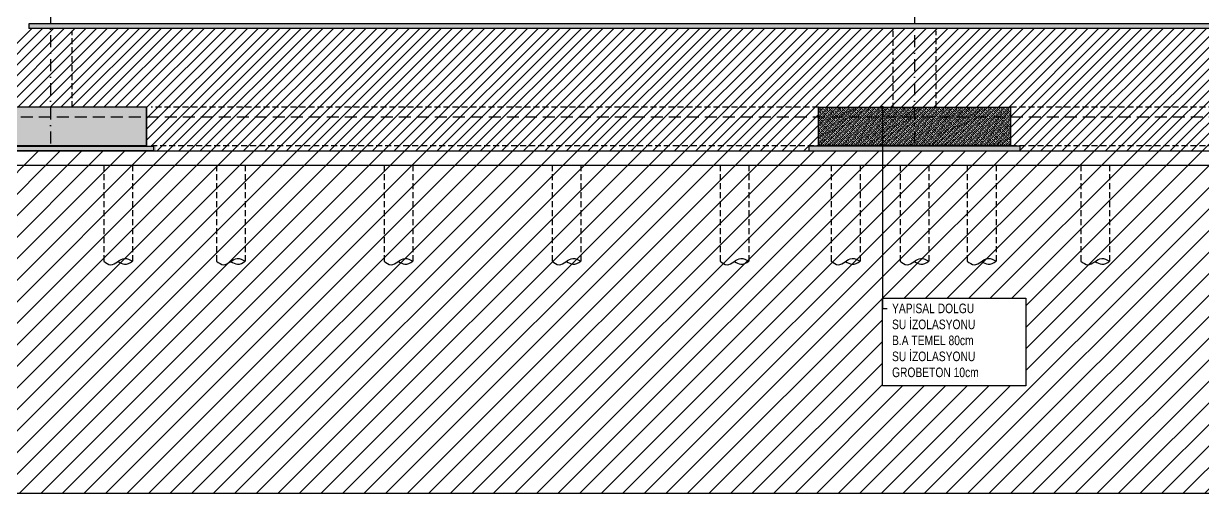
# Model space of a CAD drawing. Header units: centimetres. Extents: x 77182 to 116086, y 20619 to 33555.
# Drawn here: x 94009 to 96465, y 20940 to 21920 of the extents above; entities that cross this region are included whole.
import ezdxf
from ezdxf import colors
from ezdxf.entities.mleader import LeaderData, LeaderLine
from ezdxf.math import Vec2, Vec3

# ---------------------------------------------------------------- set-up
doc = ezdxf.new("R2010")
doc.units = ezdxf.units.CM
doc.header["$LTSCALE"] = 100
doc.linetypes.add('DASHDOT2', pattern=[0.5, 0.25, -0.125, 0, -0.125])
doc.linetypes.add('HIDDEN2', pattern=[0.1875, 0.125, -0.0625])
for name, color, linetype in [('A-ANNO-DIMS', 187, 'Continuous'), ('A-ANNO-GRID', 155, 'DASHDOT2'), ('A-ELEV-01', 255, 'Continuous'), ('A-HATCH', 253, 'Continuous'), ('A-WALL-INSL', 249, 'Continuous'), ('L-TOPO', 49, 'Continuous'), ('S-CONC', 5, 'Continuous'), ('S-HTCH', 8, 'Continuous')]:
    doc.layers.add(name, color=color, linetype=linetype)
doc.styles.add('Fields_100', font='act_simplex.shx', dxfattribs={"width": 0.8, "height": 20})
pattern_1 = [(45, (84445.261, 23427.608), (-4.490128, 4.490128), []), (45, (84449.7513, 23427.608), (-4.490128, 4.490128), [3.175, -1.5875])]
pattern_2 = [(50, (84445.261, 23206.629), (18.218467, -1.593909), [1.905, -20.955]), (355, (84445.261, 23206.629), (-3.524342, 19.105685), [1.524, -16.764058]), (100.45144, (84446.78, 23206.496), (14.694125, 17.511775), [1.619, -17.809024]), (46.1842, (84445.261, 23211.709), (27.107904, -4.204233), [2.8575, -31.4325]), (96.63556, (84447.52, 23211.358), (23.740413, 24.74261), [2.4285, -26.71356]), (351.18415, (84445.26, 23211.71), (23.740413, 24.74261), [2.285997, -25.14597]), (21, (84447.801, 23210.439), (15.16144, -10.22652), [1.905, -20.955]), (326, (84447.801, 23210.439), (6.180203, 18.418797), [1.524, -16.764]), (71.45144, (84449.065, 23209.587), (21.341642, 8.192277), [1.619, -17.808994]), (37.5, (84445.261, 23206.629), (0.3088603, 8.455504), [0, -16.5608, 0, -17.018, 0, -16.8275]), (7.5, (84445.261, 23206.629), (6.681966, 10.0180575), [0, -9.7028, 0, -16.1798, 0, -6.4135]), (327.5, (84439.597, 23206.629), (13.5590595, -0.5728744), [0, -6.35, 0, -19.812, 0, -26.289]), (317.5, (84437.057, 23206.629), (14.812918, 2.542649), [0, -8.255, 0, -13.1572, 0, -18.669])]

# ---------------------------------------------------------------- blocks, each defined once
blk = doc.blocks.new('_Dot')
at = {"color": 0, "linetype": 'ByBlock', "lineweight": -2}
blk.add_line((-0.5, 0), (-1, 0), dxfattribs=at)
at = {"color": 0, "linetype": 'ByBlock', "const_width": 0.5}
blk.add_lwpolyline([(-0.25, 0, 1), (0.25, 0, 1)], format="xyb", close=True, dxfattribs=at)
blk = doc.blocks.new('JET GROUT')
at = {"linetype": 'HIDDEN2'}
for points in [[(-30, 0), (-30, -200)], [(30, 0), (30, -200)]]:
    blk.add_lwpolyline(points, dxfattribs=at)
for points, knots in [([(-30, -200), (-25.1, -203.6), (-10.8, -214), (8.9, -187.9), (24.4, -196.8), (30, -200)], [0, 0, 0, 0, 16.350848, 47.934672, 65.567386, 65.567386, 65.567386, 65.567386]), ([(0, -200.3), (4.4, -203.3), (14.5, -209.5), (24.5, -203.3), (30, -200)], [179.801197, 179.801197, 179.801197, 179.801197, 259.646208, 355.156763, 355.156763, 355.156763, 355.156763])]:
    blk.add_open_spline(points, degree=3, knots=knots)

msp = doc.modelspace()

# ---------------------------------------------------------------- hatches: boundary and pattern name
at = {"layer": 'A-HATCH'}
h = msp.add_hatch(dxfattribs=at)
h.set_pattern_fill('LINE', color=256, scale=5, angle=45, style=0)
h.set_pattern_definition([(45, (95292.908, 16351.703), (-11.22532, 11.22532), [])])
h.paths.add_polyline_path([(92250.7, 21746.4), (92250.7, 21900.4), (94004.7, 21900.4), (94004.7, 21910.4), (109888.7, 21910.4), (109899.7, 21910.4), (111782.7, 21910.4), (111782.7, 21664.4), (111768.2, 21664.4), (111768.2, 21654.4), (110484.7, 21654.4), (110484.7, 21664.4), (110465.2, 21664.9), (110465.2, 21745.9), (110064.2, 21745.9), (110064.2, 21664.4), (110044.7, 21664.4), (110044.7, 21654.4), (108684.7, 21654.4), (108684.7, 21664.4), (108665.2, 21664.4), (108665.2, 21745.9), (108264.2, 21745.9), (108264.2, 21664.4), (108244.7, 21664.4), (108244.7, 21654.4), (106884.7, 21654.4), (106884.7, 21664.4), (106865.2, 21664.4), (106865.2, 21745.9), (106464.2, 21745.9), (106464.2, 21664.4), (106444.7, 21664.4), (106444.7, 21654.4), (105084.7, 21654.4), (105084.7, 21664.4), (105065.2, 21664.4), (105065.2, 21745.9), (104664.2, 21745.9), (104664.2, 21664.4), (104644.7, 21664.4), (104644.7, 21654.4), (103284.7, 21654.4), (103284.7, 21664.4), (103265.2, 21664.4), (103265.2, 21745.9), (102764.2, 21745.9), (102764.2, 21664.4), (102744.7, 21664.4), (102744.7, 21654.4), (101484.7, 21654.4), (101484.7, 21664.4), (101465.2, 21664.4), (101465.2, 21745.9), (101064.2, 21745.9), (101064.2, 21664.4), (101044.7, 21664.4), (101044.7, 21654.4), (99684.7, 21654.4), (99684.7, 21664.4), (99665.2, 21664.4), (99665.2, 21745.9), (99264.2, 21745.9), (99264.2, 21664.4), (99244.7, 21664.4), (99244.7, 21654.4), (97884.7, 21654.4), (97884.7, 21664.4), (97865.2, 21664.4), (97865.2, 21745.9), (97464.2, 21745.9), (97464.2, 21664.4), (97444.7, 21664.4), (97444.7, 21654.4), (96084.7, 21654.4), (96084.7, 21664.4), (96065.2, 21664.4), (96065.2, 21745.9), (95664.2, 21745.9), (95664.2, 21664.4), (95644.7, 21664.4), (95644.7, 21654.4), (94279.7, 21654.4), (94279.7, 21664.4), (94265.2, 21664.4), (94265.7, 21746.4)])
h = msp.add_hatch(dxfattribs=at)
h.set_pattern_fill('LINE', color=256, scale=10, angle=45, style=0)
h.set_pattern_definition([(45, (95292.908, 16351.703), (-22.45064, 22.45064), [])])
h.paths.add_polyline_path([(116038, 21785.4), (116038, 20940.3), (90438, 20940.3), (90438, 21785.4), (91458.7, 21785.4), (91458.7, 21685.4), (91608.7, 21685.4), (91608.7, 21715.4), (91478.7, 21715.4), (91478.7, 21895.4), (92218.7, 21895.4), (92218.7, 21746.4), (92063.7, 21746.4), (92063.7, 21664.4), (92049.7, 21664.4), (92049.7, 21654.4), (112280.7, 21654.4), (112280.7, 21664.4), (112265.7, 21664.4), (112265.7, 21746.4), (111809.2, 21746.4), (111809.2, 21810.4), (112114.7, 21810.4), (114922.6, 21765.4), (114923, 21785.4)])
h.paths.add_polyline_path([(91945.5, 21872.2), (91612.5, 21872.2), (91612.5, 21652.6), (91945.5, 21652.6)], flags=16)
h.paths.add_polyline_path([(106591.4, 21347.1), (106890.1, 21347.1), (106890.1, 21164.3), (106591.4, 21164.3)], flags=16)
h.paths.add_polyline_path([(95798, 21347.1), (96096.7, 21347.1), (96096.7, 21164.3), (95798, 21164.3)], flags=16)
h.paths.add_polyline_path([(93574.3, 21347.1), (93873, 21347.1), (93873, 21164.3), (93574.3, 21164.3)], flags=16)
at = {"layer": 'S-HTCH'}
h = msp.add_hatch(dxfattribs=at)
h.set_pattern_fill('ANSI33', color=256, style=0, pattern_type=2)
h.set_pattern_definition(pattern_1)
h.paths.add_polyline_path([(92064.7, 21665.4), (94264.7, 21665.4), (94264.7, 21745.4), (92249.7, 21745.4), (92249.7, 22000.4), (92224.7, 22000.4), (92224.7, 21745.4), (92064.7, 21745.4)])
h = msp.add_hatch(dxfattribs=at)
h.set_pattern_fill('AR-CONC', color=256, scale=0.1, style=0)
h.set_pattern_definition([(50, (-37297.674, 23541.89), (18.2184669, -1.5939086), [1.905, -20.955]), (355, (-37297.674, 23541.89), (-3.5243421, 19.1056845), [1.524, -16.7640584]), (100.451445, (-37296.156, 23541.757), (14.6941247, 17.5117752), [1.6190009, -17.8090245]), (46.1842, (-37297.674, 23546.97), (27.107904, -4.2042328), [2.8575, -31.4325]), (96.635558, (-37295.415, 23546.62), (23.7404134, 24.7426125), [2.4285023, -26.713561]), (351.184151, (-37297.674, 23546.97), (23.7404134, 24.7426125), [2.2859967, -25.145973]), (21, (-37295.134, 23545.7), (15.1614391, -10.2265198), [1.905, -20.955]), (326, (-37295.134, 23545.7), (6.1802028, 18.4187966), [1.524, -16.764]), (71.451445, (-37293.87, 23544.848), (21.341642, 8.1922769), [1.6190009, -17.8089938]), (37.5, (-37297.674, 23541.89), (0.30886033, 8.4555039), [0, -16.5608, 0, -17.018, 0, -16.8275]), (7.5, (-37297.674, 23541.89), (6.68196625, 10.0180575), [0, -9.7028, 0, -16.1798, 0, -6.4135]), (327.5, (-37303.3384, 23541.89), (13.55905952, -0.5728744), [0, -6.35, 0, -19.812, 0, -26.289]), (317.5, (-37305.878, 23541.89), (14.8129181, 2.5426491), [0, -8.255, 0, -13.1572, 0, -18.669])])
h.paths.add_polyline_path([(111782.7, 21920.4), (94019.7, 21920.4), (94019.7, 21910.4), (111782.7, 21910.4)])
h = msp.add_hatch(dxfattribs=at)
h.set_pattern_fill('ANSI33', color=256, style=0, pattern_type=2)
h.set_pattern_definition(pattern_1)
h.paths.add_polyline_path([(95664.7, 21745.4), (96064.7, 21745.4), (96064.7, 21665.4), (95664.7, 21665.4)], flags=0)
h = msp.add_hatch(dxfattribs=at)
h.set_pattern_fill('AR-CONC', color=256, scale=0.1, style=0)
h.set_pattern_definition(pattern_2)
h.paths.add_polyline_path([(94284.7, 21664.4), (92049.7, 21664.4), (92049.7, 21654.4), (94284.7, 21654.4)])
h = msp.add_hatch(dxfattribs=at)
h.set_pattern_fill('AR-CONC', color=256, scale=0.1, style=0)
h.set_pattern_definition(pattern_2)
h.paths.add_polyline_path([(96084.7, 21664.4), (95644.7, 21664.4), (95644.7, 21654.4), (96084.7, 21654.4)])

# ---------------------------------------------------------------- linework, layer by layer
at = {"layer": 'A-ANNO-GRID'}
for points in [[(94064.7, 23398.5), (94064.7, 21665.4)], [(95864.7, 23398.5), (95864.7, 21665.4)]]:
    msp.add_lwpolyline(points, dxfattribs=at)
at = {"layer": 'A-ELEV-01'}
msp.add_line((91834.7, 21624.4), (112494.7, 21624.4), dxfattribs=at)
at = {"layer": 'A-ELEV-01', "linetype": 'HIDDEN2'}
for points in [[(94109.7, 21745.9), (94109.7, 21904.4)], [(95819.7, 21904.4), (95819.7, 21745.4)], [(95909.7, 21745.4), (95909.7, 21904.4)], [(95664.7, 21745.4), (94274.2, 21745.4)], [(97464.7, 21745.4), (96064.7, 21745.4)], [(94274.2, 21665.4), (95664.7, 21665.4)], [(96064.7, 21665.4), (97464.7, 21665.4)]]:
    msp.add_lwpolyline(points, dxfattribs=at)
at = {"layer": 'A-HATCH'}
msp.add_lwpolyline([(116038, 20940.3), (90438, 20940.3), (90438, 21785.4), (91458.7, 21785.4), (91458.7, 21685.4), (91608.7, 21685.4), (91608.7, 21715.4), (91478.7, 21715.4), (91478.7, 21895.4), (92218.7, 21895.4), (92218.7, 21746.4), (92063.7, 21746.4), (92063.7, 21664.4), (92049.7, 21664.4), (92049.7, 21654.4), (112280.7, 21654.4)], dxfattribs=at)
msp.add_lwpolyline([(95798, 21347.1), (96096.7, 21347.1), (96096.7, 21164.3), (95798, 21164.3)], close=True, dxfattribs=at)
at = {"layer": 'A-WALL-INSL'}
for p, q in [((94265.7, 21664.4), (94265.7, 21746.4)), ((92063.7, 21664.4), (94265.7, 21664.4))]:
    msp.add_line(p, q, dxfattribs=at)
at = {"layer": 'A-WALL-INSL', "linetype": 'HIDDEN2', "ltscale": 0.5, "const_width": 1}
msp.add_lwpolyline([(92224.2, 22000.4), (92224.2, 21745.9), (92064.2, 21745.9), (92064.2, 21664.9), (94265.2, 21664.9), (94265.2, 21745.9), (92250.2, 21745.9), (92250.2, 21909.9)], dxfattribs=at)
msp.add_lwpolyline([(95664.2, 21745.9), (96065.2, 21745.9), (96065.2, 21664.9), (95664.2, 21664.9)], close=True, dxfattribs=at)
at = {"layer": 'L-TOPO', "color": 1, "linetype": 'HIDDEN2', "ltscale": 2}
msp.add_lwpolyline([(91478.7, 21785.4), (92803, 21725.4), (109568.5, 21725.4), (114922.6, 21765.4)], dxfattribs=at)
at = {"layer": 'S-CONC'}
for p, q in [((104749.7, 21919.4), (94019.7, 21919.4)), ((94019.7, 21919.4), (94019.7, 21909.4)), ((94019.7, 21910.4), (111782.7, 21910.4))]:
    msp.add_line(p, q, dxfattribs=at)
for points in [[(92064.7, 21665.4), (94264.7, 21665.4), (94264.7, 21745.4), (92249.7, 21745.4), (92249.7, 22000.4), (92224.7, 22000.4), (92224.7, 21745.4), (92064.7, 21745.4)], [(95664.7, 21745.4), (96064.7, 21745.4), (96064.7, 21665.4), (95664.7, 21665.4)], [(92049.7, 21664.4), (94279.7, 21664.4), (94279.7, 21654.4), (92049.7, 21654.4)], [(96084.7, 21664.4), (95644.7, 21664.4), (95644.7, 21654.4), (96084.7, 21654.4)]]:
    msp.add_lwpolyline(points, close=True, dxfattribs=at)

# ---------------------------------------------------------------- block references
at = {"layer": 'A-ELEV-01'}
for p in [(94205.6, 21624.4), (94440.6, 21624.4), (94789.7, 21624.4), (95139.7, 21624.4), (95489.7, 21624.4), (95721.4, 21624.4), (95864.7, 21624.4), (96004.7, 21624.4), (96241.4, 21624.4)]:
    msp.add_blockref('JET GROUT', p, dxfattribs=at)

# ---------------------------------------------------------------- leaders
at = {"layer": 'A-ANNO-DIMS'}
ml = msp.add_multileader_mtext('Standard', dxfattribs=at)
ml.set_content('YAPISAL DOLGU\\PSU İZOLASYONU\\PB.A TEMEL 80cm\\PSU İZOLASYONU\\PGROBETON 10cm', color=50, style='Fields_100')
ml.set_leader_properties(color=256)
ml.set_arrow_properties(name='DOT')
ml.build(insert=Vec2(0, 0))
ml.multileader.update_dxf_attribs({"dogleg_length": 10, "arrow_head_size": 6})
ctx = ml.context
ctx.base_point, ctx.char_height, ctx.arrow_head_size, ctx.landing_gap_size, ctx.plane_origin = Vec3(95808, 21326.1), 20, 6, 10, Vec3(96252.6, 20904.2)
notes = []
notes.append((ctx, [(0, (1, 1, 0), (95798, 21326.1), (1, 0), 10, [(0, [(95798, 21745.4)], 0, [])])]))
ctx.mtext.insert, ctx.mtext.flow_direction = Vec3(95818, 21336.1), 5
for ctx, leaders in notes:
    for number, flags, end, landing, length, lines in leaders:
        leader = LeaderData()
        leader.index, (leader.has_last_leader_line, leader.has_dogleg_vector, leader.attachment_direction) = number, flags
        leader.last_leader_point, leader.dogleg_vector, leader.dogleg_length = Vec3(end), Vec3(landing), length
        for number, points, colour, breaks in lines:
            line = LeaderLine()
            line.index, line.vertices, line.color, line.breaks = number, Vec3.list(points), colors.encode_raw_color(colour), breaks
            leader.lines.append(line)
        ctx.leaders.append(leader)

doc.saveas('drawing.dxf')
